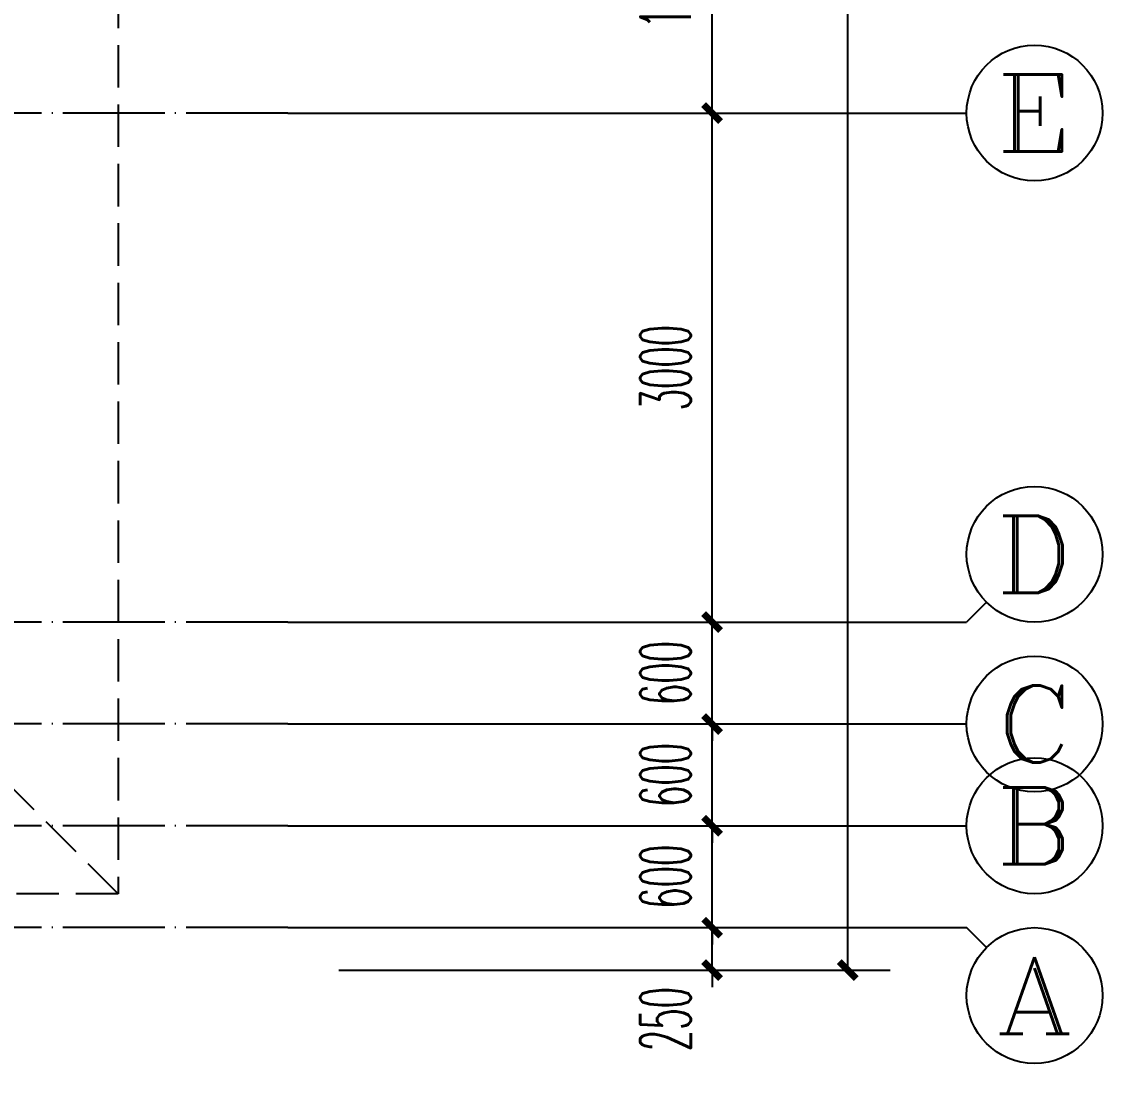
# Model space of a CAD drawing. Extents: x 27938 to 1507990, y 110129 to 923079.
# Drawn here: x 878347 to 884717, y 671657 to 677996 of the extents above; entities that cross this region are included whole.
import ezdxf
from ezdxf.enums import TextEntityAlignment as Align

# ---------------------------------------------------------------- set-up
doc = ezdxf.new("R2010")
doc.units = 0
doc.header["$LTSCALE"] = 1000
doc.header["$MEASUREMENT"] = 0
doc.linetypes.add('DASH', pattern=[0.35, 0.25, -0.1])
doc.linetypes.add('DOTE', pattern=[2.42, 2, -0.2, 0.02, -0.2])
for name, color, linetype in [('AXIS', 3, 'Continuous'), ('AXIS_TEXT', 7, 'Continuous'), ('DOTE', 1, 'Continuous'), ('卫生间', 6, 'Continuous')]:
    doc.layers.add(name, color=color, linetype=linetype)
doc.styles.add('_TCH_AXIS', font='COMPLEX', dxfattribs={"bigfont": 'GBCBIG'})
doc.styles.add('_TCH_DIM_T3', font='SIMPLEX.shx', dxfattribs={"width": 0.494118, "bigfont": 'GBCBIG.shx'})
doc.styles.add('COMPLEX', font='COMPLEX')
doc.dimstyles.new('_TCH_ARCH&&100', dxfattribs={"dimtxt": 297.5, "dimasz": 100, "dimexe": 250, "dimexo": 300, "dimgap": 126.25, "dimtad": 1, "dimdec": 0, "dimzin": 0, "dimdsep": 46, "dimtxsty": '_TCH_DIM_T3', "dimblk": 'ARCHTICK', "dimcen": 0.09, "dimclrt": 4, "dimazin": 2, "dimtfac": 1, "dimtdec": 0, "dimtix": 1, "dimtmove": 2, "dimatfit": 3, "dimfxl": 100, "dimtolj": 1, "dimtzin": 0, "dimarcsym": 0})

# ---------------------------------------------------------------- blocks, each defined once
blk = doc.blocks.new('A$C148B7D8E')
at = {"layer": '卫生间', "color": 159, "linetype": 'DASH', "true_color": 0x22346e}
blk.add_line((-900, -900), (0, 0), dxfattribs=at)
blk.add_lwpolyline([(9400.3, 15400), (7700, 15400), (7700, 10800), (7300, 10800), (7300, 10000), (900, 10000), (900, 9000), (-900, 9000), (-900, -900), (1750, -900), (1750, -2100), (23450, -2100), (23450, -900), (25100, -900)], dxfattribs=at)
blk = doc.blocks.new('_ArchTick')
at = {"color": 0, "linetype": 'ByBlock', "const_width": 0.4}
blk.add_lwpolyline([(-0.5, -0.5), (0.5, 0.5)], dxfattribs=at)
blk = doc.blocks.new('*D891')
at = {"layer": 'AXIS', "color": 0, "lineweight": -2}
for p, q in [((882416.6, 672657.2), (882416.6, 672757.2)), ((880216.6, 672657.2), (882666.6, 672657.2)), ((882416.6, 672407.2), (882416.6, 672657.2)), ((880216.6, 672407.2), (882666.6, 672407.2)), ((882416.6, 672407.2), (882416.6, 672307.2))]:
    blk.add_line(p, q, dxfattribs=at)
at = {"layer": 'Defpoints', "color": 0}
for p in [(879916.6, 672657.2), (882416.6, 672657.2), (879916.6, 672407.2)]:
    blk.add_point(p, dxfattribs=at)
at = {"layer": 'AXIS', "color": 0, "lineweight": -2, "xscale": 100, "yscale": 100, "zscale": 100}
for p, rotation in [((882416.6, 672657.2), 270), ((882416.6, 672407.2), 90)]:
    blk.add_blockref('_ArchTick', p, dxfattribs=dict(at, rotation=rotation))
at = {"layer": 'AXIS', "color": 4, "insert": (882141.6, 672118.2), "char_height": 297.5, "attachment_point": 5, "rotation": 90, "style": '_TCH_DIM_T3'}
blk.add_mtext('\\A1;250', dxfattribs=at)
blk = doc.blocks.new('*D892')
at = {"layer": 'AXIS', "color": 0, "lineweight": -2}
for p, q in [((882416.6, 673257.2), (882416.6, 673357.2)), ((880216.6, 673257.2), (882666.6, 673257.2)), ((882416.6, 672657.2), (882416.6, 673257.2)), ((880216.6, 672657.2), (882666.6, 672657.2)), ((882416.6, 672657.2), (882416.6, 672557.2))]:
    blk.add_line(p, q, dxfattribs=at)
at = {"layer": 'Defpoints', "color": 0}
for p in [(879916.6, 673257.2), (882416.6, 673257.2), (879916.6, 672657.2)]:
    blk.add_point(p, dxfattribs=at)
at = {"layer": 'AXIS', "color": 0, "lineweight": -2, "xscale": 100, "yscale": 100, "zscale": 100}
for p, rotation in [((882416.6, 673257.2), 270), ((882416.6, 672657.2), 90)]:
    blk.add_blockref('_ArchTick', p, dxfattribs=dict(at, rotation=rotation))
at = {"layer": 'AXIS', "color": 4, "insert": (882141.6, 672957.2), "char_height": 297.5, "attachment_point": 5, "rotation": 90, "style": '_TCH_DIM_T3'}
blk.add_mtext('\\A1;600', dxfattribs=at)
blk = doc.blocks.new('*D893')
at = {"layer": 'AXIS', "color": 0, "lineweight": -2}
for p, q in [((882416.6, 673857.2), (882416.6, 673957.2)), ((880216.6, 673857.2), (882666.6, 673857.2)), ((882416.6, 673257.2), (882416.6, 673857.2)), ((880216.6, 673257.2), (882666.6, 673257.2)), ((882416.6, 673257.2), (882416.6, 673157.2))]:
    blk.add_line(p, q, dxfattribs=at)
at = {"layer": 'Defpoints', "color": 0}
for p in [(879916.6, 673857.2), (882416.6, 673857.2), (879916.6, 673257.2)]:
    blk.add_point(p, dxfattribs=at)
at = {"layer": 'AXIS', "color": 0, "lineweight": -2, "xscale": 100, "yscale": 100, "zscale": 100}
for p, rotation in [((882416.6, 673857.2), 270), ((882416.6, 673257.2), 90)]:
    blk.add_blockref('_ArchTick', p, dxfattribs=dict(at, rotation=rotation))
at = {"layer": 'AXIS', "color": 4, "insert": (882141.6, 673557.2), "char_height": 297.5, "attachment_point": 5, "rotation": 90, "style": '_TCH_DIM_T3'}
blk.add_mtext('\\A1;600', dxfattribs=at)
blk = doc.blocks.new('*D894')
at = {"layer": 'AXIS', "color": 0, "lineweight": -2}
for p, q in [((882416.6, 674457.2), (882416.6, 674557.2)), ((880216.6, 674457.2), (882666.6, 674457.2)), ((882416.6, 673857.2), (882416.6, 674457.2)), ((880216.6, 673857.2), (882666.6, 673857.2)), ((882416.6, 673857.2), (882416.6, 673757.2))]:
    blk.add_line(p, q, dxfattribs=at)
at = {"layer": 'Defpoints', "color": 0}
for p in [(879916.6, 674457.2), (882416.6, 674457.2), (879916.6, 673857.2)]:
    blk.add_point(p, dxfattribs=at)
at = {"layer": 'AXIS', "color": 0, "lineweight": -2, "xscale": 100, "yscale": 100, "zscale": 100}
for p, rotation in [((882416.6, 674457.2), 270), ((882416.6, 673857.2), 90)]:
    blk.add_blockref('_ArchTick', p, dxfattribs=dict(at, rotation=rotation))
at = {"layer": 'AXIS', "color": 4, "insert": (882141.6, 674157.2), "char_height": 297.5, "attachment_point": 5, "rotation": 90, "style": '_TCH_DIM_T3'}
blk.add_mtext('\\A1;600', dxfattribs=at)
blk = doc.blocks.new('*D895')
at = {"layer": 'AXIS', "color": 0, "lineweight": -2}
for p, q in [((880216.6, 677457.2), (882666.6, 677457.2)), ((882416.6, 674457.2), (882416.6, 677457.2)), ((880216.6, 674457.2), (882666.6, 674457.2))]:
    blk.add_line(p, q, dxfattribs=at)
at = {"layer": 'Defpoints', "color": 0}
for p in [(879916.6, 677457.2), (882416.6, 677457.2), (879916.6, 674457.2)]:
    blk.add_point(p, dxfattribs=at)
at = {"layer": 'AXIS', "color": 0, "lineweight": -2, "xscale": 100, "yscale": 100, "zscale": 100}
for p, rotation in [((882416.6, 677457.2), 90), ((882416.6, 674457.2), 270)]:
    blk.add_blockref('_ArchTick', p, dxfattribs=dict(at, rotation=rotation))
at = {"layer": 'AXIS', "color": 4, "insert": (882141.6, 675957.2), "char_height": 297.5, "attachment_point": 5, "rotation": 90, "style": '_TCH_DIM_T3'}
blk.add_mtext('\\A1;3000', dxfattribs=at)
blk = doc.blocks.new('*D896')
at = {"layer": 'AXIS', "color": 0, "lineweight": -2}
for p, q in [((880216.6, 678957.2), (882666.6, 678957.2)), ((882416.6, 677457.2), (882416.6, 678957.2)), ((880216.6, 677457.2), (882666.6, 677457.2))]:
    blk.add_line(p, q, dxfattribs=at)
at = {"layer": 'Defpoints', "color": 0}
for p in [(879916.6, 678957.2), (882416.6, 678957.2), (879916.6, 677457.2)]:
    blk.add_point(p, dxfattribs=at)
at = {"layer": 'AXIS', "color": 0, "lineweight": -2, "xscale": 100, "yscale": 100, "zscale": 100}
for p, rotation in [((882416.6, 678957.2), 90), ((882416.6, 677457.2), 270)]:
    blk.add_blockref('_ArchTick', p, dxfattribs=dict(at, rotation=rotation))
at = {"layer": 'AXIS', "color": 4, "insert": (882141.6, 678207.2), "char_height": 297.5, "attachment_point": 5, "rotation": 90, "style": '_TCH_DIM_T3'}
blk.add_mtext('\\A1;1500', dxfattribs=at)
blk = doc.blocks.new('*D906')
at = {"layer": 'AXIS', "color": 0, "lineweight": -2}
for p, q in [((880216.6, 688457.2), (883466.6, 688457.2)), ((883216.6, 672407.2), (883216.6, 688457.2)), ((880216.6, 672407.2), (883466.6, 672407.2))]:
    blk.add_line(p, q, dxfattribs=at)
at = {"layer": 'Defpoints', "color": 0}
for p in [(879916.6, 688457.2), (883216.6, 688457.2), (879916.6, 672407.2)]:
    blk.add_point(p, dxfattribs=at)
at = {"layer": 'AXIS', "color": 0, "lineweight": -2, "xscale": 100, "yscale": 100, "zscale": 100}
for p, rotation in [((883216.6, 688457.2), 90), ((883216.6, 672407.2), 270)]:
    blk.add_blockref('_ArchTick', p, dxfattribs=dict(at, rotation=rotation))
at = {"layer": 'AXIS', "color": 4, "insert": (882941.6, 680432.2), "char_height": 297.5, "attachment_point": 5, "rotation": 90, "style": '_TCH_DIM_T3'}
blk.add_mtext('\\A1;16050', dxfattribs=at)
blk = doc.blocks.new('_AXISO')
at = {"color": 0}
blk.add_circle((0, 0), 0.5, dxfattribs=at)
at = {"layer": 'AXIS_TEXT', "color": 0, "style": 'COMPLEX', "width": 1.041667}
blk.add_attdef('A', text='', height=0.56, dxfattribs=at).set_placement((-0.25, -0.28), (0.25, -0.28), align=Align.FIT)

msp = doc.modelspace()

# ---------------------------------------------------------------- linework, layer by layer
at = {"layer": 'AXIS', "color": 8}
for p, q in [((879916.6, 677457.2), (883916.6, 677457.2)), ((884033.7, 674574.3), (883916.6, 674457.2)), ((879916.6, 674457.2), (883916.6, 674457.2)), ((879916.6, 673857.2), (883916.6, 673857.2)), ((879916.6, 673257.2), (883916.6, 673257.2)), ((879916.6, 672657.2), (883916.6, 672657.2)), ((884033.7, 672540), (883916.6, 672657.2))]:
    msp.add_line(p, q, dxfattribs=at)
at = {"layer": 'DOTE', "color": 169, "linetype": 'DOTE', "ltscale": 0.3}
for p, q in [((879916.6, 677457.2), (825916.6, 677457.2)), ((879916.6, 674457.2), (825916.6, 674457.2)), ((879916.6, 673857.2), (825916.6, 673857.2)), ((879916.6, 673257.2), (825916.6, 673257.2)), ((879916.6, 672657.2), (825916.6, 672657.2))]:
    msp.add_line(p, q, dxfattribs=at)

# ---------------------------------------------------------------- block references
at = {"color": 8, "xscale": -1}
msp.add_blockref('A$C148B7D8E', (878016.6, 673757.2), dxfattribs=at)
at = {"layer": 'AXIS', "color": 8}
ref = msp.add_blockref('_AXISO', (884316.6, 677457.2), dxfattribs=dict(at, xscale=800, yscale=800, zscale=800))
ref.add_attrib('A', 'E', dxfattribs={"layer": 'AXIS_TEXT', "color": 8, "ltscale": 0.5, "height": 452.5, "style": '_TCH_AXIS', "width": 1.3125}).set_placement((884090.3, 677230.9), (884542.9, 677230.9), align=Align.FIT)
ref = msp.add_blockref('_AXISO', (884316.6, 674857.2), dxfattribs=dict(at, xscale=800, yscale=800, zscale=800))
ref.add_attrib('A', 'D', dxfattribs={"layer": 'AXIS_TEXT', "color": 8, "ltscale": 0.5, "height": 452.5, "style": '_TCH_AXIS', "width": 1.235294}).set_placement((884090.3, 674630.9), (884542.9, 674630.9), align=Align.FIT)
ref = msp.add_blockref('_AXISO', (884316.6, 673857.2), dxfattribs=dict(at, xscale=800, yscale=800, zscale=800))
ref.add_attrib('A', 'C', dxfattribs={"layer": 'AXIS_TEXT', "color": 8, "ltscale": 0.5, "height": 452.5, "style": '_TCH_AXIS', "width": 1.4}).set_placement((884090.3, 673630.9), (884542.9, 673630.9), align=Align.FIT)
ref = msp.add_blockref('_AXISO', (884316.6, 673257.2), dxfattribs=dict(at, xscale=800, yscale=800, zscale=800))
ref.add_attrib('A', 'B', dxfattribs={"layer": 'AXIS_TEXT', "color": 8, "ltscale": 0.5, "height": 452.5, "style": '_TCH_AXIS', "width": 1.235294}).set_placement((884090.3, 673030.9), (884542.9, 673030.9), align=Align.FIT)
ref = msp.add_blockref('_AXISO', (884316.6, 672257.2), dxfattribs=dict(at, xscale=800, yscale=800, zscale=800))
ref.add_attrib('A', 'A', dxfattribs={"layer": 'AXIS_TEXT', "color": 8, "ltscale": 0.5, "height": 452.5, "style": '_TCH_AXIS', "width": 1.166667}).set_placement((884090.3, 672030.9), (884542.9, 672030.9), align=Align.FIT)

# ---------------------------------------------------------------- dimensions: what is measured, and where the dimension line sits
for p1, p2, distance, picture, middle in [((879916.6, 672407.2), (879916.6, 688457.2), -3300, '*D906', (882941.6, 680432.2)), ((879916.6, 677457.2), (879916.6, 678957.2), -2500, '*D896', (882141.6, 678207.2)), ((879916.6, 674457.2), (879916.6, 677457.2), -2500, '*D895', (882141.6, 675957.2)), ((879916.6, 673857.2), (879916.6, 674457.2), -2500, '*D894', (882141.6, 674157.2)), ((879916.6, 673257.2), (879916.6, 673857.2), -2500, '*D893', (882141.6, 673557.2)), ((879916.6, 672657.2), (879916.6, 673257.2), -2500, '*D892', (882141.6, 672957.2))]:
    dim = msp.add_aligned_dim(p1=p1, p2=p2, distance=distance, dimstyle='_TCH_ARCH&&100', dxfattribs=at)
    dim.commit()
    dim.dimension.update_dxf_attribs({"geometry": picture, "text_midpoint": middle})
dim = msp.add_linear_dim(base=(882416.6, 672657.2), p1=(879916.6, 672407.2), p2=(879916.6, 672657.2), angle=90, dimstyle='_TCH_ARCH&&100', dxfattribs=at)
dim.commit()
dim.dimension.update_dxf_attribs({"geometry": '*D891', "text_midpoint": (882141.6, 672118.2), "dimtype": 129})

doc.saveas('drawing.dxf')
